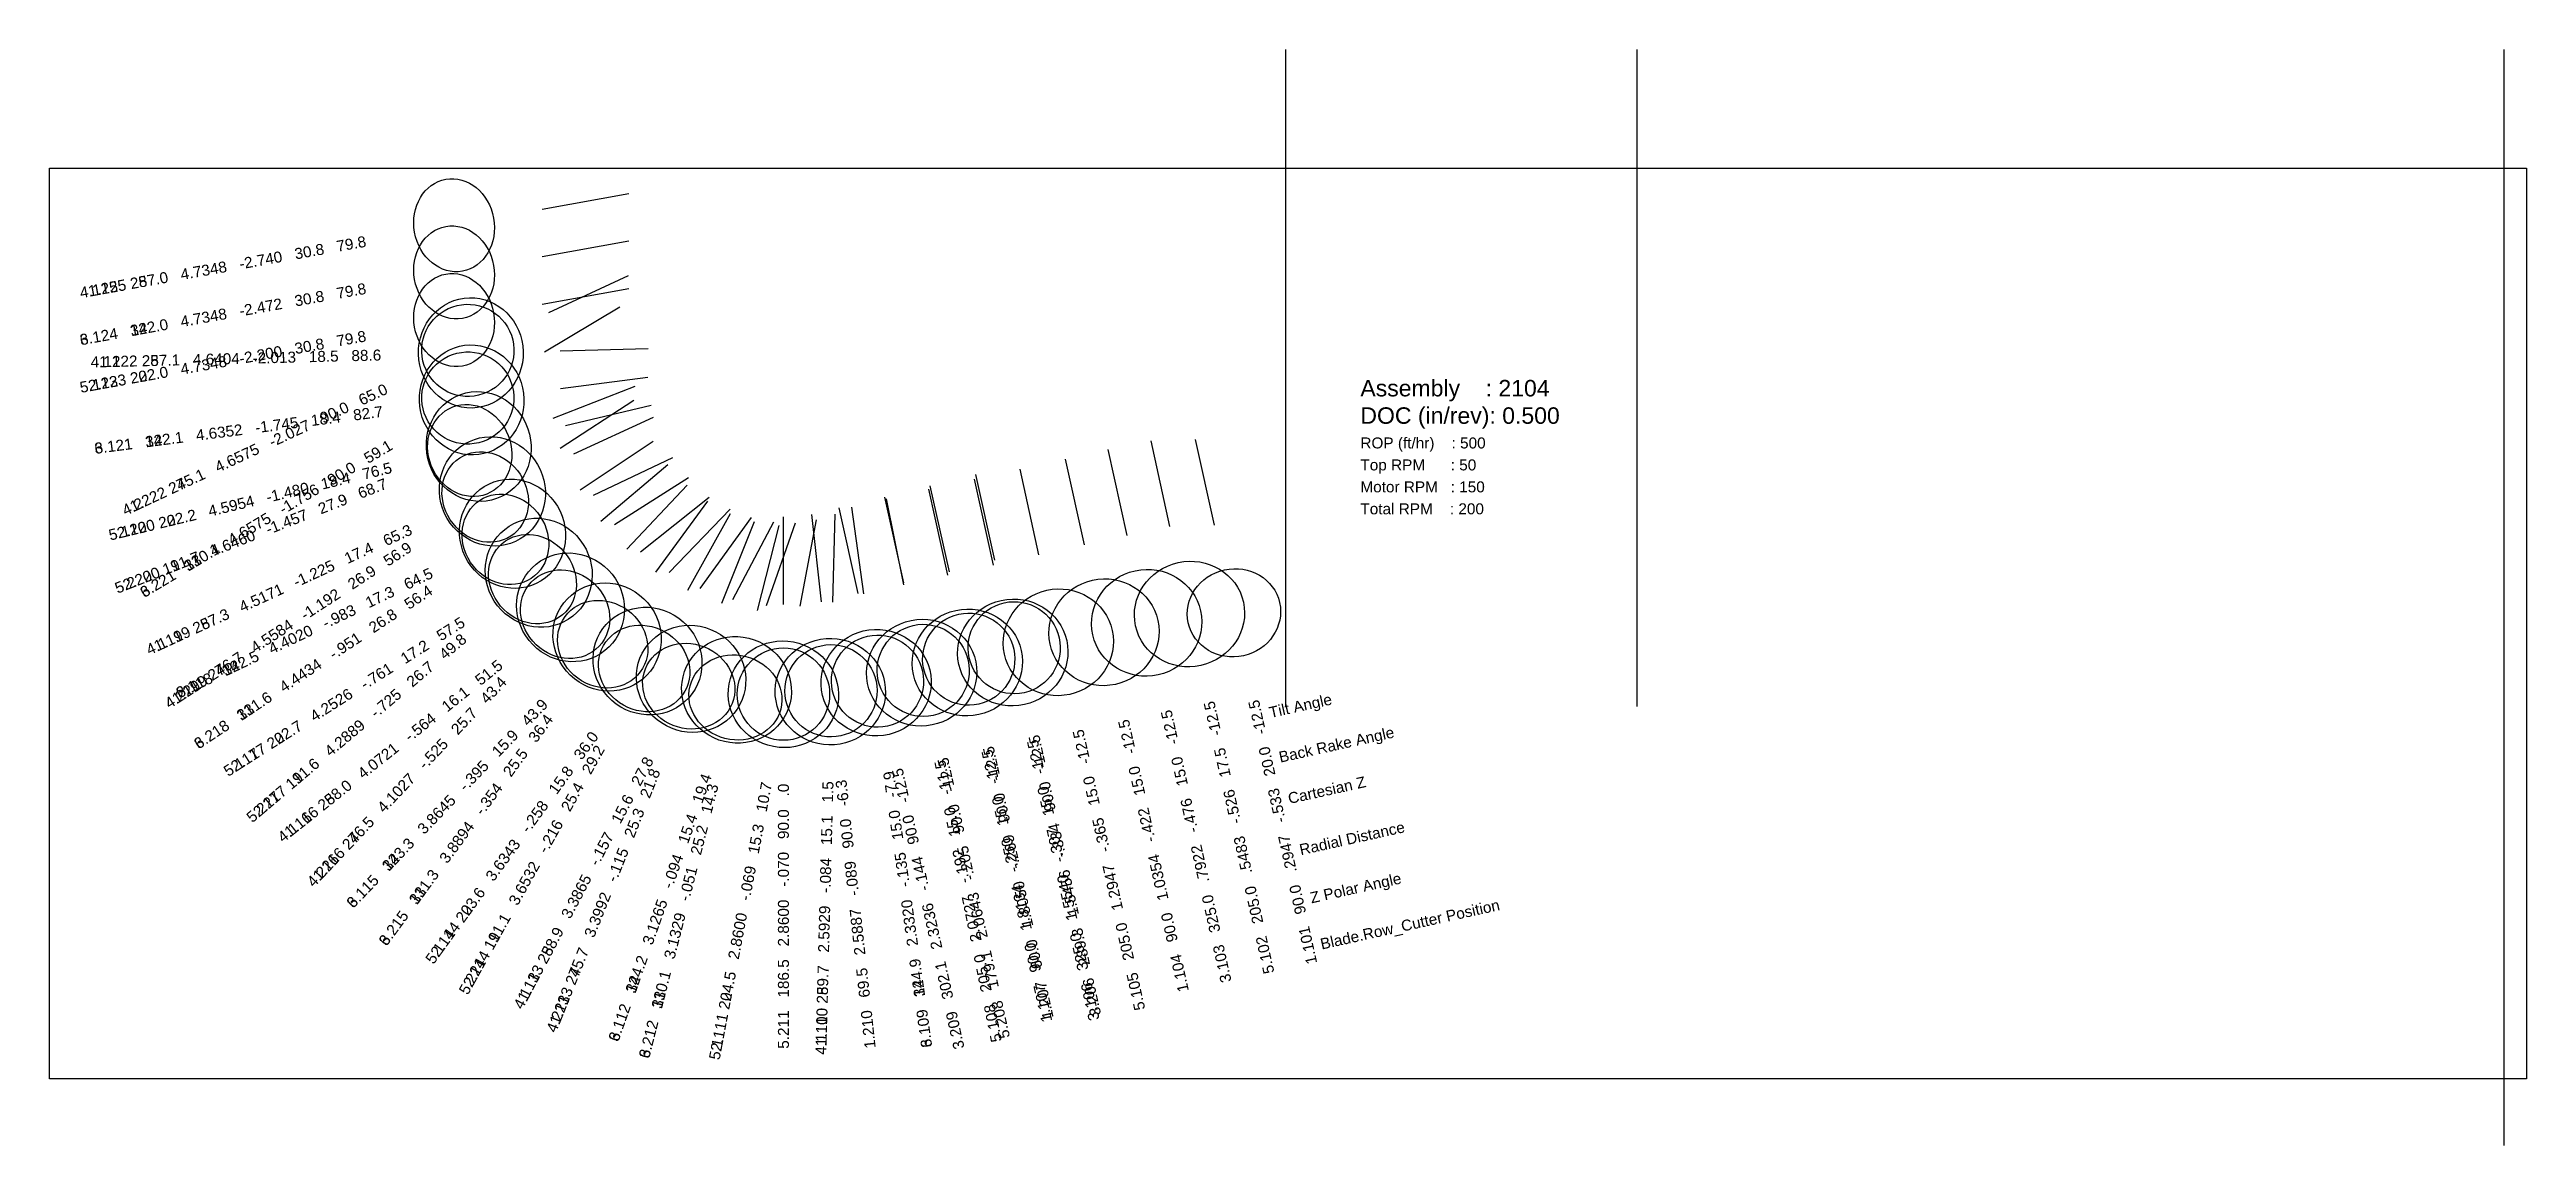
# Model space of a CAD drawing. Header units: inches. Extents: x -9 to 5.1, y -2.5 to 3.7.
import ezdxf
from ezdxf.enums import TextEntityAlignment as Align

# ---------------------------------------------------------------- set-up
doc = ezdxf.new("R2010")
doc.units = ezdxf.units.IN
doc.header["$MEASUREMENT"] = 0
for name, color, linetype, true_color in [('Blade_1', 30, 'Continuous', 0xff7f00), ('Blade_2', 7, 'Continuous', 0xcccc00), ('Blade_3', 7, 'Continuous', 0x00cc00), ('Blade_4', 7, 'Continuous', 0x00cccc), ('Blade_5', 7, 'Continuous', 0x0066cc), ('Blade_6', 190, 'Continuous', 0x7f00ff)]:
    doc.layers.add(name, color=color, linetype=linetype, true_color=true_color)
doc.layers.add('Print Box', color=7, linetype='Continuous', plot=False)
doc.styles.get("Standard").update_dxf_attribs({"font": 'arial.ttf'})

msp = doc.modelspace()

# ---------------------------------------------------------------- linework, layer by layer
for p, q in [((-2, 0), (-2, 3.74)), ((0, 0), (0, 3.74)), ((4.938, -2.5), (4.938, 3.74))]:
    msp.add_line(p, q)
at = {"layer": 'Blade_1'}
for p, q in [((-6.233, 2.831), (-5.741, 2.92)), ((-6.195, 2.243), (-5.742, 2.454)), ((-6.131, 2.025), (-5.631, 2.038)), ((-6.131, 1.471), (-5.712, 1.744)), ((-6.054, 1.438), (-5.6, 1.647)), ((-2.405, 1.031), (-2.513, 1.519)), ((-3.146, 0.92), (-3.254, 1.408)), ((-5.752, 0.896), (-5.409, 1.259)), ((-5.673, 0.881), (-5.282, 1.192)), ((-3.924, 0.748), (-4.032, 1.236)), ((-3.915, 0.766), (-4.024, 1.255)), ((-5.21, 0.588), (-5.025, 1.053)), ((-5.149, 0.608), (-4.915, 1.051)), ((-4.644, 0.596), (-4.699, 1.093)), ((-4.579, 0.594), (-4.566, 1.094))]:
    msp.add_line(p, q, dxfattribs=at)
for centre, major_axis, ratio in [((-6.735, 2.74), (0.047, -0.262), 0.858647), ((-6.657, 2.027), (0.111, -0.238), 1), ((-6.64, 2.013), (0.008, -0.314), 0.948726), ((-6.517, 1.224), (0.131, -0.285), 0.95414), ((-6.558, 1.192), (0.145, -0.223), 0.892105), ((-6.072, 0.564), (0.196, -0.246), 0.960828), ((-6.103, 0.525), (0.193, -0.183), 0.901504), ((-3.035, 0.422), (0.307, 0.068), 0.965924), ((-2.295, 0.533), (0.26, 0.058), 0.93985), ((-3.813, 0.25), (0.307, 0.068), 0.965924), ((-5.386, 0.157), (0.278, -0.146), 0.963376), ((-3.805, 0.269), (-0.057, 0.256), 1), ((-5.399, 0.115), (0.247, -0.099), 0.903759), ((-4.593, 0.084), (0.314, -0.008), 0.965287), ((-4.589, 0.089), (0.261, 0.029), 1)]:
    msp.add_ellipse(centre, major_axis=major_axis, ratio=ratio, dxfattribs=at)
at = {"layer": 'Blade_2'}
for p, q in [((-6.233, 2.291), (-5.741, 2.38)), ((-6.171, 1.642), (-5.705, 1.824)), ((-6.1, 1.6), (-5.613, 1.716)), ((-5.9, 1.055), (-5.518, 1.378)), ((-5.822, 1.035), (-5.4, 1.303)), ((-5.405, 0.662), (-5.161, 1.098)), ((-5.335, 0.671), (-5.041, 1.075)), ((-4.765, 0.57), (-4.672, 1.062))]:
    msp.add_line(p, q, dxfattribs=at)
for centre, major_axis, ratio in [((-6.735, 2.2), (0.047, -0.262), 0.858647), ((-6.595, 1.48), (0.073, -0.305), 0.948726), ((-6.646, 1.457), (0.097, -0.248), 0.883835), ((-6.253, 0.761), (0.169, -0.265), 0.955414), ((-6.289, 0.725), (0.172, -0.203), 0.893233), ((-5.634, 0.258), (0.254, -0.185), 0.96242), ((-5.653, 0.216), (0.232, -0.13), 0.903008), ((-4.86, 0.069), (0.309, -0.059), 0.96465)]:
    msp.add_ellipse(centre, major_axis=major_axis, ratio=ratio, dxfattribs=at)
at = {"layer": 'Blade_3'}
for p, q in [((-6.233, 2.562), (-5.741, 2.651)), ((-6.22, 2.018), (-5.791, 2.275)), ((-6.129, 1.81), (-5.633, 1.874)), ((-6.018, 1.233), (-5.602, 1.51)), ((-5.942, 1.202), (-5.49, 1.417)), ((-2.903, 0.974), (-3.011, 1.462)), ((-3.664, 0.805), (-3.773, 1.293)), ((-3.656, 0.832), (-3.764, 1.32)), ((-5.587, 0.765), (-5.291, 1.168)), ((-4.434, 0.642), (-4.542, 1.13)), ((-4.402, 0.64), (-4.471, 1.135)), ((-5.511, 0.762), (-5.164, 1.123)), ((-5.007, 0.546), (-4.884, 1.03)), ((-4.957, 0.575), (-4.791, 1.046))]:
    msp.add_line(p, q, dxfattribs=at)
for centre, major_axis, ratio in [((-6.735, 2.471), (0.047, -0.262), 0.858647), ((-6.657, 1.756), (0.135, -0.225), 1), ((-6.635, 1.745), (0.04, -0.311), 0.948726), ((-6.402, 0.983), (0.135, -0.283), 0.954777), ((-6.443, 0.951), (0.147, -0.222), 0.892481), ((-5.864, 0.395), (0.226, -0.218), 0.961465), ((-2.792, 0.476), (0.307, 0.068), 0.965924), ((-5.889, 0.354), (0.214, -0.158), 0.902256), ((-3.554, 0.307), (0.307, 0.068), 0.965924), ((-3.546, 0.334), (-0.057, 0.256), 1), ((-5.127, 0.094), (0.296, -0.104), 0.964013), ((-4.332, 0.135), (0.311, 0.043), 0.965605), ((-4.324, 0.144), (-0.057, 0.256), 1), ((-5.133, 0.051), (0.258, -0.066), 0.904511)]:
    msp.add_ellipse(centre, major_axis=major_axis, ratio=ratio, dxfattribs=at)
at = {"layer": 'Blade_4'}
for p, q in [((-6.233, 2.831), (-5.741, 2.92)), ((-6.195, 2.243), (-5.742, 2.454)), ((-6.131, 2.025), (-5.631, 2.038)), ((-6.131, 1.471), (-5.712, 1.744)), ((-6.054, 1.438), (-5.6, 1.647)), ((-5.752, 0.896), (-5.409, 1.259)), ((-5.673, 0.881), (-5.282, 1.192)), ((-5.21, 0.588), (-5.025, 1.053)), ((-5.149, 0.608), (-4.915, 1.051)), ((-4.579, 0.594), (-4.566, 1.094))]:
    msp.add_line(p, q, dxfattribs=at)
for centre, major_axis, ratio in [((-6.735, 2.74), (0.047, -0.262), 0.858647), ((-6.657, 2.027), (0.111, -0.238), 1), ((-6.64, 2.013), (0.008, -0.314), 0.948726), ((-6.517, 1.224), (0.131, -0.285), 0.95414), ((-6.558, 1.192), (0.145, -0.223), 0.892105), ((-6.072, 0.564), (0.196, -0.246), 0.960828), ((-6.103, 0.525), (0.193, -0.183), 0.901504), ((-5.386, 0.157), (0.278, -0.146), 0.963376), ((-5.399, 0.115), (0.247, -0.099), 0.903759), ((-4.593, 0.084), (0.314, -0.008), 0.965287)]:
    msp.add_ellipse(centre, major_axis=major_axis, ratio=ratio, dxfattribs=at)
at = {"layer": 'Blade_5'}
for p, q in [((-6.233, 2.291), (-5.741, 2.38)), ((-6.171, 1.642), (-5.705, 1.824)), ((-6.1, 1.6), (-5.613, 1.716)), ((-2.659, 1.024), (-2.767, 1.512)), ((-5.9, 1.055), (-5.518, 1.378)), ((-5.822, 1.035), (-5.4, 1.303)), ((-3.405, 0.863), (-3.513, 1.351)), ((-4.175, 0.703), (-4.283, 1.191)), ((-4.174, 0.692), (-4.273, 1.182)), ((-5.405, 0.662), (-5.161, 1.098)), ((-5.335, 0.671), (-5.041, 1.075)), ((-4.86, 0.58), (-4.86, 1.08)), ((-4.765, 0.57), (-4.672, 1.062))]:
    msp.add_line(p, q, dxfattribs=at)
for centre, major_axis, ratio in [((-6.735, 2.2), (0.047, -0.262), 0.858647), ((-6.595, 1.48), (0.073, -0.305), 0.948726), ((-6.646, 1.457), (0.097, -0.248), 0.883835), ((-6.253, 0.761), (0.169, -0.265), 0.955414), ((-6.289, 0.725), (0.172, -0.203), 0.893233), ((-2.548, 0.526), (0.307, 0.068), 0.953822), ((-5.634, 0.258), (0.254, -0.185), 0.96242), ((-3.295, 0.365), (0.307, 0.068), 0.965924), ((-5.653, 0.216), (0.232, -0.13), 0.903008), ((-4.073, 0.192), (0.308, 0.062), 0.965924), ((-4.064, 0.205), (-0.057, 0.256), 1), ((-4.86, 0.069), (0.309, -0.059), 0.96465), ((-4.86, 0.07), (0.263, 0), 1)]:
    msp.add_ellipse(centre, major_axis=major_axis, ratio=ratio, dxfattribs=at)
at = {"layer": 'Blade_6'}
for p, q in [((-6.233, 2.562), (-5.741, 2.651)), ((-6.22, 2.018), (-5.791, 2.275)), ((-6.129, 1.81), (-5.633, 1.874)), ((-6.018, 1.233), (-5.602, 1.51)), ((-5.942, 1.202), (-5.49, 1.417)), ((-5.587, 0.765), (-5.291, 1.168)), ((-4.402, 0.64), (-4.471, 1.135)), ((-5.511, 0.762), (-5.164, 1.123)), ((-5.007, 0.546), (-4.884, 1.03)), ((-4.957, 0.575), (-4.791, 1.046))]:
    msp.add_line(p, q, dxfattribs=at)
for centre, major_axis, ratio in [((-6.735, 2.471), (0.047, -0.262), 0.858647), ((-6.657, 1.756), (0.135, -0.225), 1), ((-6.635, 1.745), (0.04, -0.311), 0.948726), ((-6.402, 0.983), (0.135, -0.283), 0.954777), ((-6.443, 0.951), (0.147, -0.222), 0.892481), ((-5.864, 0.395), (0.226, -0.218), 0.961465), ((-5.889, 0.354), (0.214, -0.158), 0.902256), ((-5.127, 0.094), (0.296, -0.104), 0.964013), ((-4.332, 0.135), (0.311, 0.043), 0.965605), ((-5.133, 0.051), (0.258, -0.066), 0.904511)]:
    msp.add_ellipse(centre, major_axis=major_axis, ratio=ratio, dxfattribs=at)
at = {"layer": 'Print Box'}
msp.add_lwpolyline([(-9.039, 3.065), (5.064, 3.065), (5.064, -2.121), (-9.039, -2.121)], close=True, dxfattribs=at)

# ---------------------------------------------------------------- texts
for s, height, p in [('Assembly    : 2104', 0.09375, (-1.575, 1.812)), ('DOC (in/rev): 0.500', 0.09375, (-1.575, 1.656)), ('ROP (ft/hr)    : 500', 0.0625, (-1.575, 1.5)), ('Top RPM      : 50', 0.0625, (-1.575, 1.375)), ('Motor RPM   : 150', 0.0625, (-1.575, 1.25)), ('Total RPM    : 200', 0.0625, (-1.575, 1.125))]:
    msp.add_text(s, height=height).set_placement(p, align=Align.MIDDLE_LEFT)
for s, p in [('   Tilt Angle', (-2.165, -0.052)), ('   Back Rake Angle', (-2.109, -0.306)), ('   Cartesian Z', (-2.057, -0.541)), ('   Radial Distance', (-1.992, -0.833)), ('   Z Polar Angle', (-1.931, -1.107)), ('   Blade.Row_Cutter Position', (-1.873, -1.37))]:
    msp.add_text(s, height=0.0625, rotation=12.5).set_placement(p, align=Align.MIDDLE_LEFT)
at = {"layer": 'Blade_1'}
for s, rotation, p in [('1.125   87.0   4.7348   -2.740   30.8   79.8', 10.2486, (-7.237, 2.649)), ('1.122   87.1   4.6404   -2.013   18.5   88.6', 1.3977, (-7.15, 2.001)), ('1.222   75.1   4.6575   -2.027   90.0   65.0', 25, (-7.12, 1.812)), ('1.119   87.3   4.5171   -1.225   17.4   65.3', 24.7191, (-6.98, 1.011)), ('1.219   76.7   4.5584   -1.192   26.9   56.9', 33.0828, (-6.986, 0.914)), ('1.116   88.0   4.0721   -.564   16.1   51.5', 38.5162, (-6.471, 0.246)), ('1.216   76.5   4.1027   -.525   25.7   43.4', 46.5967, (-6.453, 0.155)), ('1.101   90.0   .2947   -.533   20.0   -12.5', 102.5, (-2.184, 0.035)), ('1.104   90.0   1.0354   -.422   15.0   -12.5', 102.5, (-2.925, -0.076)), ('1.107   90.0   1.8134   -.250   15.0   -12.5', 102.5, (-3.703, -0.248)), ('1.207   60.0   1.8050   -.269   90.0   -12.5', 102.5, (-3.695, -0.229)), ('1.113   88.9   3.3865   -.157   15.6   27.8', 62.1959, (-5.624, -0.294)), ('1.213   75.7   3.3992   -.115   25.3   21.8', 68.2302, (-5.588, -0.359)), ('1.210   69.5   2.5887   -.089   90.0   -6.3', 96.25, (-4.533, -0.418)), ('1.110   89.7   2.5929   -.084   15.1   1.5', 88.4899, (-4.606, -0.426))]:
    msp.add_text(s, height=0.0625, rotation=rotation, dxfattribs=at).set_placement(p, align=Align.MIDDLE_RIGHT)
at = {"layer": 'Blade_2'}
for s, rotation, p in [('2.123   22.0   4.7348   -2.200   30.8   79.8', 10.2486, (-7.237, 2.11)), ('2.120   22.2   4.5954   -1.480   18.4   76.5', 13.5101, (-7.091, 1.361)), ('2.220   11.7   4.6460   -1.457   27.9   68.7', 21.3116, (-7.121, 1.272)), ('2.117   22.7   4.2526   -.761   17.2   57.5', 32.4697, (-6.683, 0.487)), ('2.217   11.6   4.2889   -.725   26.7   49.8', 40.2408, (-6.678, 0.396)), ('2.114   23.6   3.6343   -.258   15.8   36.0', 54.0134, (-5.934, -0.154)), ('2.214   11.1   3.6532   -.216   25.4   29.2', 60.8487, (-5.902, -0.229)), ('2.111   24.5   2.8600   -.069   15.3   10.7', 79.2618, (-4.955, -0.432))]:
    msp.add_text(s, height=0.0625, rotation=rotation, dxfattribs=at).set_placement(p, align=Align.MIDDLE_RIGHT)
at = {"layer": 'Blade_3'}
for s, rotation, p in [('3.124   322.0   4.7348   -2.472   30.8   79.8', 10.2486, (-7.237, 2.381)), ('3.121   322.1   4.6352   -1.745   18.4   82.7', 7.3369, (-7.141, 1.68)), ('3.221   310.1   4.6575   -1.756   90.0   59.1', 30.91, (-7.095, 1.494)), ('3.118   322.5   4.4020   -.983   17.3   64.5', 25.4636, (-6.862, 0.764)), ('3.218   311.6   4.4434   -.951   26.8   56.4', 33.5738, (-6.868, 0.669)), ('3.115   323.3   3.8645   -.395   15.9   43.9', 46.1246, (-6.218, 0.027)), ('3.215   311.3   3.8894   -.354   25.5   36.4', 53.6384, (-6.192, -0.056)), ('3.103   325.0   .7922   -.476   15.0   -12.5', 102.5, (-2.682, -0.022)), ('3.106   325.0   1.5540   -.307   15.0   -12.5', 102.5, (-3.444, -0.191)), ('3.206   289.3   1.5456   -.334   90.0   -12.5', 102.5, (-3.435, -0.164)), ('3.112   324.2   3.1265   -.094   15.4   19.4', 70.6106, (-5.296, -0.387)), ('3.109   324.9   2.3320   -.135   15.0   -7.9', 97.9114, (-4.262, -0.37)), ('3.209   302.1   2.3236   -.144   90.0   -12.5', 102.5, (-4.213, -0.354)), ('3.212   310.1   3.1329   -.051   25.2   14.3', 75.7389, (-5.259, -0.443))]:
    msp.add_text(s, height=0.0625, rotation=rotation, dxfattribs=at).set_placement(p, align=Align.MIDDLE_RIGHT)
at = {"layer": 'Blade_4'}
for s, rotation, p in [('4.125   257.0   4.7348   -2.740   30.8   79.8', 10.2486, (-7.237, 2.649)), ('4.122   257.1   4.6404   -2.013   18.5   88.6', 1.3977, (-7.15, 2.001)), ('4.222   245.1   4.6575   -2.027   90.0   65.0', 25, (-7.12, 1.812)), ('4.119   257.3   4.5171   -1.225   17.4   65.3', 24.7191, (-6.98, 1.011)), ('4.219   246.7   4.5584   -1.192   26.9   56.9', 33.0828, (-6.986, 0.914)), ('4.116   258.0   4.0721   -.564   16.1   51.5', 38.5162, (-6.471, 0.246)), ('4.216   246.5   4.1027   -.525   25.7   43.4', 46.5967, (-6.453, 0.155)), ('4.113   258.9   3.3865   -.157   15.6   27.8', 62.1959, (-5.624, -0.294)), ('4.213   245.7   3.3992   -.115   25.3   21.8', 68.2302, (-5.588, -0.359)), ('4.110   259.7   2.5929   -.084   15.1   1.5', 88.4899, (-4.606, -0.426))]:
    msp.add_text(s, height=0.0625, rotation=rotation, dxfattribs=at).set_placement(p, align=Align.MIDDLE_RIGHT)
at = {"layer": 'Blade_5'}
for s, rotation, p in [('5.123   202.0   4.7348   -2.200   30.8   79.8', 10.2486, (-7.237, 2.11)), ('5.120   202.2   4.5954   -1.480   18.4   76.5', 13.5101, (-7.091, 1.361)), ('5.220   191.7   4.6460   -1.457   27.9   68.7', 21.3116, (-7.121, 1.272)), ('5.117   202.7   4.2526   -.761   17.2   57.5', 32.4697, (-6.683, 0.487)), ('5.217   191.6   4.2889   -.725   26.7   49.8', 40.2408, (-6.678, 0.396)), ('5.102   205.0   .5483   -.526   17.5   -12.5', 102.5, (-2.438, 0.028)), ('5.105   205.0   1.2947   -.365   15.0   -12.5', 102.5, (-3.184, -0.133)), ('5.114   203.6   3.6343   -.258   15.8   36.0', 54.0134, (-5.934, -0.154)), ('5.214   191.1   3.6532   -.216   25.4   29.2', 60.8487, (-5.902, -0.229)), ('5.108   205.0   2.0727   -.192   15.0   -11.5', 101.4569, (-3.971, -0.308)), ('5.208   179.1   2.0643   -.205   90.0   -12.5', 102.5, (-3.954, -0.293)), ('5.111   204.5   2.8600   -.069   15.3   10.7', 79.2618, (-4.955, -0.432)), ('5.211   186.5   2.8600   -.070   90.0   .0', 90, (-4.86, -0.44))]:
    msp.add_text(s, height=0.0625, rotation=rotation, dxfattribs=at).set_placement(p, align=Align.MIDDLE_RIGHT)
at = {"layer": 'Blade_6'}
for s, rotation, p in [('6.124   142.0   4.7348   -2.472   30.8   79.8', 10.2486, (-7.237, 2.381)), ('6.121   142.1   4.6352   -1.745   18.4   82.7', 7.3369, (-7.141, 1.68)), ('6.221   130.1   4.6575   -1.756   90.0   59.1', 30.91, (-7.095, 1.494)), ('6.118   142.5   4.4020   -.983   17.3   64.5', 25.4636, (-6.862, 0.764)), ('6.218   131.6   4.4434   -.951   26.8   56.4', 33.5738, (-6.868, 0.669)), ('6.115   143.3   3.8645   -.395   15.9   43.9', 46.1246, (-6.218, 0.027)), ('6.215   131.3   3.8894   -.354   25.5   36.4', 53.6384, (-6.192, -0.056)), ('6.112   144.2   3.1265   -.094   15.4   19.4', 70.6106, (-5.296, -0.387)), ('6.109   144.9   2.3320   -.135   15.0   -7.9', 97.9114, (-4.262, -0.37)), ('6.212   130.1   3.1329   -.051   25.2   14.3', 75.7389, (-5.259, -0.443))]:
    msp.add_text(s, height=0.0625, rotation=rotation, dxfattribs=at).set_placement(p, align=Align.MIDDLE_RIGHT)

doc.saveas('drawing.dxf')
